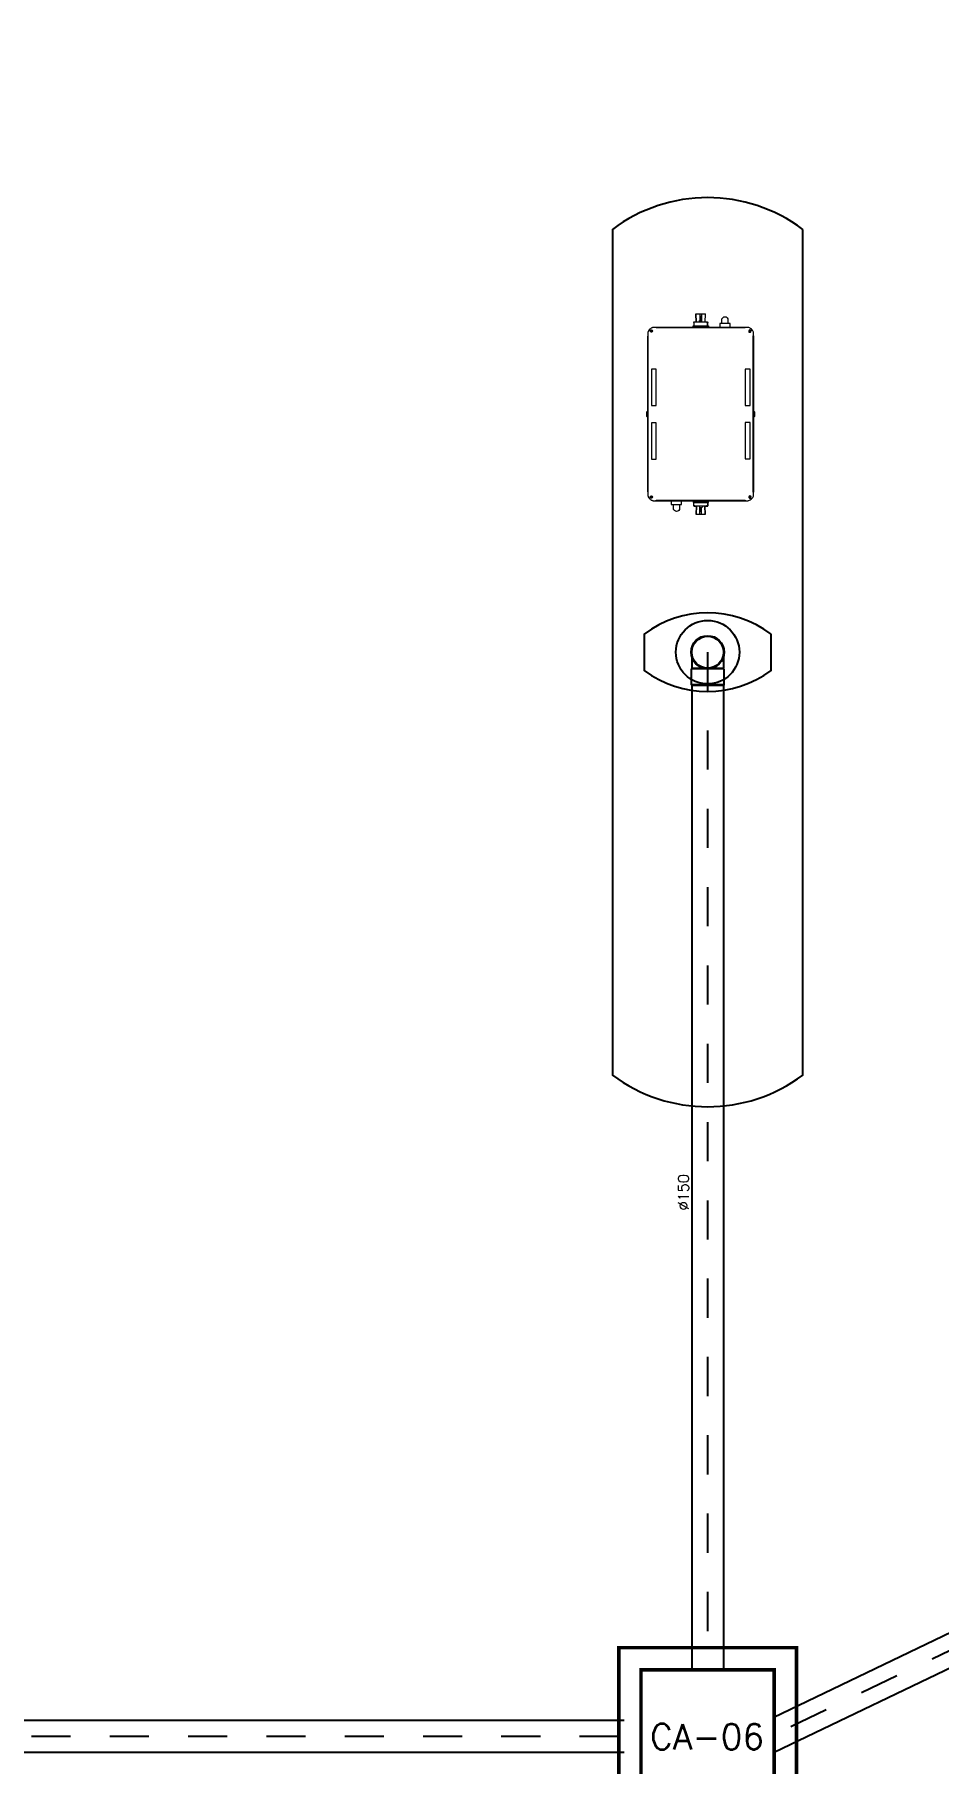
# Model space of a CAD drawing. Header units: millimetres. Extents: x 1111 to 1959, y -391 to -319.
# Drawn here: x 1537.19 to 1542.96, y -365.34 to -354.31 of the extents above; entities that cross this region are included whole.
import ezdxf
from ezdxf.enums import TextEntityAlignment as Align

# ---------------------------------------------------------------- set-up
doc = ezdxf.new("R2010")
doc.units = ezdxf.units.MM
doc.linetypes.add('LS', pattern=[0.5, 0.25, -0.25])
for name, color, linetype in [('08', 8, 'Continuous'), ('ARQ-PENA-FINA-CINZA', 8, 'Continuous'), ('CONEXAO_ESGOTO', 6, 'Continuous'), ('LINHA_SIMETRIA', 8, 'LS'), ('Texto-Tubos', 7, 'Continuous'), ('TigreCad', 2, 'Continuous'), ('Tinterno', 9, 'Continuous')]:
    doc.layers.add(name, color=color, linetype=linetype)
doc.styles.add('ROMANS', font='romans')
doc.styles.add('TCTUBOS-TXT', font='txt.shx')

# ---------------------------------------------------------------- blocks, each defined once
blk = doc.blocks.new('BOMBA SUPERIOR')
at = {"layer": 'ARQ-PENA-FINA-CINZA', "lineweight": 5}
for p, q in [((807.3467580585591, 416.1006308246497), (807.3462227266533, 416.0979541651207)), ((807.3462227266533, 416.0979541651207), (807.3462227266533, 416.0936715098745)), ((807.3462227266533, 416.0936715098745), (807.3462227266533, 415.6536297539859)), ((807.3462227266533, 416.0829648717589), (807.3462227266533, 416.0840355355705)), ((807.3462227266533, 416.0840355355705), (807.3483640542764, 416.0840355355705)), ((807.3467580585591, 416.0829648717589), (807.3462227266533, 416.0829648717589)), ((807.3472933904648, 416.1027721522728), (807.3467580585591, 416.1017014884612)), ((807.3467580585591, 416.1017014884612), (807.3467580585591, 416.1006308246497)), ((807.3483640542764, 416.1054488118017), (807.3472933904648, 416.1027721522728)), ((807.3494347180881, 416.1075901394249), (807.3483640542764, 416.1054488118017)), ((807.3483640542764, 416.0840355355705), (807.3483640542764, 415.663799989532)), ((807.3499700499938, 416.1086608032364), (807.3494347180881, 416.1075901394249)), ((807.3505053818996, 416.1097314670481), (807.3499700499938, 416.1086608032364)), ((807.3526467095227, 416.1118727946711), (807.3505053818996, 416.1097314670481)), ((807.3542527052399, 416.1140141222943), (807.3526467095227, 416.1118727946711)), ((807.3547880371457, 416.1150847861058), (807.3542527052399, 416.1140141222943)), ((807.3558587009575, 416.1161554499174), (807.3547880371457, 416.1150847861058)), ((807.3580000285806, 416.1177614456347), (807.3558587009575, 416.1161554499174)), ((807.3601413562037, 416.1193674413522), (807.3580000285806, 416.1177614456347)), ((807.3606766881093, 416.1091961351422), (807.3596060242978, 416.1065194756132)), ((807.3596060242978, 416.1065194756132), (807.3606766881093, 416.1043781479902)), ((807.3606766881093, 416.1199027732578), (807.3601413562037, 416.1193674413522)), ((807.362282683827, 416.1204381051637), (807.3606766881093, 416.1199027732578)), ((807.3633533476384, 416.1102667989537), (807.3606766881093, 416.1091961351422)), ((807.3606766881093, 416.1043781479902), (807.3633533476384, 416.1033074841786)), ((807.3612120200153, 416.1059841437075), (807.3612120200153, 416.1070548075191)), ((807.3612120200153, 416.1070548075191), (807.3628180157324, 416.1070548075191)), ((807.3612120200153, 416.1059841437075), (807.3612120200153, 416.1070548075191)), ((807.3628180157324, 416.1059841437075), (807.3612120200153, 416.1059841437075)), ((807.3644240114501, 416.1215087689752), (807.362282683827, 416.1204381051637)), ((807.3638886795441, 416.1086608032364), (807.3628180157324, 416.1086608032364)), ((807.3628180157324, 416.1086608032364), (807.3633533476384, 416.1086608032364)), ((807.3628180157324, 416.1070548075191), (807.3628180157324, 416.1086608032364)), ((807.3628180157324, 416.1086608032364), (807.3638886795441, 416.1086608032364)), ((807.3628180157324, 416.1049134798959), (807.3628180157324, 416.1059841437075)), ((807.3633533476384, 416.1049134798959), (807.3628180157324, 416.1049134798959)), ((807.3628180157324, 416.1049134798959), (807.3638886795441, 416.1049134798959)), ((807.3638886795441, 416.1049134798959), (807.3628180157324, 416.1049134798959)), ((807.3654946752615, 416.1091961351422), (807.3633533476384, 416.1102667989537)), ((807.3633533476384, 416.1033074841786), (807.3654946752615, 416.1043781479902)), ((807.3644240114501, 416.1086608032364), (807.3638886795441, 416.1086608032364)), ((807.3638886795441, 416.1086608032364), (807.3638886795441, 416.1070548075191)), ((807.3638886795441, 416.1070548075191), (807.3649593433555, 416.1070548075191)), ((807.3649593433555, 416.1059841437075), (807.3638886795441, 416.1059841437075)), ((807.3638886795441, 416.1059841437075), (807.3638886795441, 416.1049134798959)), ((807.3638886795441, 416.1049134798959), (807.3644240114501, 416.1049134798959)), ((807.3671006709787, 416.1225794327867), (807.3644240114501, 416.1215087689752)), ((807.3649593433555, 416.1070548075191), (807.3649593433555, 416.1059841437075)), ((807.3649593433555, 416.1070548075191), (807.3649593433555, 416.1059841437075)), ((807.3665653390731, 416.1065194756132), (807.3654946752615, 416.1091961351422)), ((807.3654946752615, 416.1043781479902), (807.3665653390731, 416.1065194756132)), ((807.3681713347902, 416.1231147646926), (807.3671006709787, 416.1225794327867)), ((807.371918658131, 416.1231147646926), (807.3681713347902, 416.1231147646926)), ((807.3745953176598, 416.1236500965983), (807.371918658131, 416.1231147646926)), ((807.3762013133771, 416.1236500965983), (807.3745953176598, 416.1236500965983)), ((807.3858372876812, 416.1236500965983), (807.3762013133771, 416.1236500965983)), ((807.3858372876812, 416.1215087689752), (808.125668122799, 416.1215087689752)), ((807.3874432833984, 416.1236500965983), (808.1245974589874, 416.1236500965983)), ((807.7145332191587, 416.1070548075191), (807.5432270093083, 416.1070548075191)), ((807.5432270093083, 416.1070548075191), (807.5432270093083, 416.0840355355705)), ((807.5432270093083, 416.0840355355705), (807.7145332191587, 416.0840355355705)), ((807.7145332191587, 416.0840355355705), (807.7145332191587, 416.1070548075191)), ((807.7418351463534, 416.1247207604098), (807.7450471377882, 416.1279327518445)), ((807.7418351463534, 416.1236500965983), (807.7450471377882, 416.126862088033)), ((807.7429058101651, 416.1247207604098), (807.7418351463534, 416.1247207604098)), ((807.7418351463534, 416.1247207604098), (807.7418351463534, 416.1236500965983)), ((807.7450471377882, 416.1279327518445), (807.7669957459253, 416.1279327518445)), ((807.7450471377882, 416.126862088033), (807.7669957459253, 416.126862088033)), ((807.7669957459253, 416.1279327518445), (807.7702077373599, 416.1247207604098)), ((807.7669957459253, 416.126862088033), (807.7702077373599, 416.1236500965983)), ((807.7702077373599, 416.1247207604098), (807.7691370735484, 416.1247207604098)), ((807.7702077373599, 416.1236500965983), (807.7702077373599, 416.1247207604098)), ((807.9682805424992, 416.1070548075191), (807.7969743326489, 416.1070548075191)), ((807.7969743326489, 416.1070548075191), (807.7969743326489, 416.0840355355705)), ((807.7969743326489, 416.0840355355705), (807.9682805424992, 416.0840355355705)), ((807.9682805424992, 416.0840355355705), (807.9682805424992, 416.1070548075191)), ((808.1358394290088, 416.1236500965983), (808.125668122799, 416.1236500965983)), ((808.1369100928205, 416.1236500965983), (808.1358394290088, 416.1236500965983)), ((808.1395867523493, 416.1231147646926), (808.1369100928205, 416.1236500965983)), ((808.1433340756897, 416.1231147646926), (808.1395867523493, 416.1231147646926)), ((808.1444047395012, 416.1225794327867), (808.1433340756897, 416.1231147646926)), ((808.1470813990303, 416.1215087689752), (808.1444047395012, 416.1225794327867)), ((808.1460107352185, 416.1091961351422), (808.1449400714071, 416.1065194756132)), ((808.1449400714071, 416.1065194756132), (808.1460107352185, 416.1043781479902)), ((808.1486873947476, 416.1102667989537), (808.1460107352185, 416.1091961351422)), ((808.1460107352185, 416.1043781479902), (808.1486873947476, 416.1033074841786)), ((808.1476167309361, 416.1070548075191), (808.1465460671243, 416.1070548075191)), ((808.1465460671243, 416.1070548075191), (808.1465460671243, 416.1059841437075)), ((808.1465460671243, 416.1059841437075), (808.1465460671243, 416.1070548075191)), ((808.1465460671243, 416.1059841437075), (808.1476167309361, 416.1059841437075)), ((808.1497580585593, 416.1204381051637), (808.1470813990303, 416.1215087689752)), ((808.1481520628416, 416.1086608032364), (808.1476167309361, 416.1086608032364)), ((808.1476167309361, 416.1086608032364), (808.1476167309361, 416.1070548075191)), ((808.1476167309361, 416.1086608032364), (808.1492227266533, 416.1086608032364)), ((808.1476167309361, 416.1059841437075), (808.1476167309361, 416.1049134798959)), ((808.1476167309361, 416.1049134798959), (808.1481520628416, 416.1049134798959)), ((808.1492227266533, 416.1049134798959), (808.1476167309361, 416.1049134798959)), ((808.1492227266533, 416.1086608032364), (808.1481520628416, 416.1086608032364)), ((808.1481520628416, 416.1049134798959), (808.1492227266533, 416.1049134798959)), ((808.1508287223708, 416.1091961351422), (808.1486873947476, 416.1102667989537)), ((808.1486873947476, 416.1033074841786), (808.1508287223708, 416.1043781479902)), ((808.1497580585593, 416.1086608032364), (808.1492227266533, 416.1086608032364)), ((808.1492227266533, 416.1086608032364), (808.1492227266533, 416.1070548075191)), ((808.1492227266533, 416.1070548075191), (808.1502933904648, 416.1070548075191)), ((808.1502933904648, 416.1059841437075), (808.1492227266533, 416.1059841437075)), ((808.1492227266533, 416.1059841437075), (808.1492227266533, 416.1049134798959)), ((808.1492227266533, 416.1049134798959), (808.1497580585593, 416.1049134798959)), ((808.1508287223708, 416.1199027732578), (808.1497580585593, 416.1204381051637)), ((808.1502933904648, 416.1059841437075), (808.1502933904648, 416.1070548075191)), ((808.1502933904648, 416.1070548075191), (808.1502933904648, 416.1059841437075)), ((808.1518993861822, 416.1193674413522), (808.1508287223708, 416.1199027732578)), ((808.1518993861822, 416.1065194756132), (808.1508287223708, 416.1091961351422)), ((808.1508287223708, 416.1043781479902), (808.1518993861822, 416.1065194756132)), ((808.1540407138056, 416.1177614456347), (808.1518993861822, 416.1193674413522)), ((808.1561820414287, 416.1161554499174), (808.1540407138056, 416.1177614456347)), ((808.1567173733342, 416.1150847861058), (808.1561820414287, 416.1161554499174)), ((808.1577880371457, 416.1140141222943), (808.1567173733342, 416.1150847861058)), ((808.1593940328634, 416.1118727946711), (808.1577880371457, 416.1140141222943)), ((808.1610000285804, 416.1097314670481), (808.1593940328634, 416.1118727946711)), ((808.1615353604863, 416.1086608032364), (808.1610000285804, 416.1097314670481)), ((808.1620706923921, 416.1075901394249), (808.1615353604863, 416.1086608032364)), ((808.1631413562035, 416.1054488118017), (808.1620706923921, 416.1075901394249)), ((808.1642120200153, 416.1027721522728), (808.1631413562035, 416.1054488118017)), ((808.1636766881095, 415.663799989532), (808.1636766881095, 416.0840355355705)), ((808.1636766881095, 416.0840355355705), (808.1658180157326, 416.0840355355705)), ((808.1647473519209, 416.1017014884612), (808.1642120200153, 416.1027721522728)), ((808.1647473519209, 416.1006308246497), (808.1647473519209, 416.1017014884612)), ((808.1652826838267, 416.0979541651207), (808.1647473519209, 416.1006308246497)), ((808.1652826838267, 416.0952775055918), (808.1652826838267, 416.0979541651207)), ((808.1658180157326, 416.0936715098745), (808.1652826838267, 416.0952775055918)), ((808.1652826838267, 416.0840355355705), (808.1652826838267, 416.0829648717589)), ((808.1652826838267, 416.0829648717589), (808.1658180157326, 416.0829648717589)), ((808.1658180157326, 415.6536297539859), (808.1658180157326, 416.0936715098745)), ((807.2953661956043, 415.9882111244355), (807.2964368594156, 415.9935644434934)), ((807.2964368594156, 415.9823224734719), (807.2953661956043, 415.9882111244355)), ((807.2964368594156, 415.9935644434934), (807.2996488508504, 415.9983824306453)), ((807.2996488508504, 415.97750448632), (807.2964368594156, 415.9823224734719)), ((807.2996488508504, 415.9983824306453), (807.3044668380023, 416.0015944220801)), ((807.3044668380023, 415.9742924948853), (807.2996488508504, 415.97750448632)), ((807.3044668380023, 416.0015944220801), (807.310355488966, 416.0026650858917)), ((807.310355488966, 415.9732218310737), (807.3044668380023, 415.9742924948853)), ((807.310355488966, 416.0026650858917), (807.3274861099509, 416.0026650858917)), ((807.3274861099509, 415.9732218310737), (807.310355488966, 415.9732218310737)), ((807.3274861099509, 416.0133717240074), (807.3274861099509, 415.9641211886754)), ((807.3456873947473, 416.0133717240074), (807.3274861099509, 416.0133717240074)), ((807.3456873947473, 415.9641211886754), (807.3456873947473, 416.0133717240074)), ((807.2825182298654, 415.8966693685469), (807.2819828979594, 415.8961340366412)), ((807.2819828979594, 415.8961340366412), (807.2819828979594, 415.8517014884613)), ((807.2825182298654, 415.8950633728295), (807.2819828979594, 415.8955987047353)), ((807.2830535617711, 415.8972047004527), (807.2825182298654, 415.8966693685469)), ((807.2830535617711, 415.8945280409238), (807.2825182298654, 415.8950633728295)), ((807.31999146327, 415.8950633728295), (807.2830535617711, 415.8972047004527)), ((807.31999146327, 415.8929220452064), (807.2830535617711, 415.8945280409238)), ((807.3205267951757, 415.9068406747567), (807.31999146327, 415.9063053428511)), ((807.31999146327, 415.9063053428511), (807.3205267951757, 415.9063053428511)), ((807.31999146327, 415.9063053428511), (807.31999146327, 415.8897100537717)), ((807.31999146327, 415.903628683322), (807.31999146327, 415.9030933514163)), ((807.3205267951757, 415.9030933514163), (807.31999146327, 415.9030933514163)), ((807.31999146327, 415.9030933514163), (807.3205267951757, 415.9030933514163)), ((807.3205267951757, 415.8950633728295), (807.31999146327, 415.8950633728295)), ((807.31999146327, 415.8950633728295), (807.3205267951757, 415.8950633728295)), ((807.31999146327, 415.8897100537717), (807.3205267951757, 415.8897100537717)), ((807.3210621270814, 415.9068406747567), (807.3205267951757, 415.9068406747567)), ((807.3205267951757, 415.9030933514163), (807.3210621270814, 415.9030933514163)), ((807.3205267951757, 415.8966693685469), (807.3210621270814, 415.8993460280758)), ((807.3205267951757, 415.8918513813948), (807.3205267951757, 415.8966693685469)), ((807.3205267951757, 415.8955987047353), (807.3205267951757, 415.8950633728295)), ((807.3205267951757, 415.8559841437075), (807.3205267951757, 415.8918513813948)), ((807.3232034547046, 415.9068406747567), (807.3210621270814, 415.9068406747567)), ((807.3210621270814, 415.8993460280758), (807.3215974589873, 415.9014873556989)), ((807.3215974589873, 415.9068406747567), (807.3419400714072, 415.9068406747567)), ((807.3215974589873, 415.9014873556989), (807.3221327908933, 415.9030933514163)), ((807.3221327908933, 415.9030933514163), (807.322668122799, 415.9046993471337)), ((807.322668122799, 415.9046993471337), (807.3232034547046, 415.9052346790394)), ((807.3232034547046, 415.9052346790394), (807.3237387866104, 415.9057700109451)), ((807.3237387866104, 415.9057700109451), (807.3419400714072, 415.9063053428511)), ((807.3274861099509, 415.9641211886754), (807.3456873947473, 415.9641211886754)), ((807.3456873947473, 415.9100526661914), (807.3381927480666, 415.9100526661914)), ((807.3381927480666, 415.9100526661914), (807.3381927480666, 415.8372475270052)), ((807.3419400714072, 415.9068406747567), (807.3419400714072, 415.9073760066625)), ((807.3419400714072, 415.9073760066625), (807.3424754033127, 415.9073760066625)), ((807.3419400714072, 415.9063053428511), (807.3424754033127, 415.9063053428511)), ((807.3430107352185, 415.9089820023798), (807.3424754033127, 415.9084466704741)), ((807.3424754033127, 415.9084466704741), (807.3424754033127, 415.8393888546283)), ((807.3424754033127, 415.9063053428511), (807.3424754033127, 415.9068406747567)), ((807.3440813990303, 415.9089820023798), (807.3430107352185, 415.9089820023798)), ((807.3440813990303, 415.8388535227224), (807.3440813990303, 415.9089820023798)), ((807.3440813990303, 415.9089820023798), (807.3456873947473, 415.9089820023798)), ((807.3456873947473, 415.8222582336434), (807.3456873947473, 415.9250419595533)), ((807.3456873947473, 415.8372475270052), (807.3456873947473, 415.9100526661914)), ((807.3456873947473, 415.8388535227224), (807.3456873947473, 415.9089820023798)), ((807.3456873947473, 415.9089820023798), (807.3456873947473, 415.8388535227224)), ((808.1658180157326, 415.8222582336434), (808.1658180157326, 415.9250419595533)), ((808.1658180157326, 415.8372475270052), (808.1658180157326, 415.9100526661914)), ((808.1658180157326, 415.9100526661914), (808.1733126624135, 415.9100526661914)), ((808.1658180157326, 415.8388535227224), (808.1658180157326, 415.9089820023798)), ((808.1658180157326, 415.9089820023798), (808.1658180157326, 415.8388535227224)), ((808.1674240114501, 415.9089820023798), (808.1658180157326, 415.9089820023798)), ((808.1674240114501, 415.9089820023798), (808.1684946752615, 415.9089820023798)), ((808.1674240114501, 415.8388535227224), (808.1674240114501, 415.9089820023798)), ((808.1684946752615, 415.9089820023798), (808.1690300071672, 415.9084466704741)), ((808.1690300071672, 415.9084466704741), (808.1690300071672, 415.8393888546283)), ((808.1695653390732, 415.9073760066625), (808.1690300071672, 415.9073760066625)), ((808.1690300071672, 415.9063053428511), (808.1690300071672, 415.9068406747567)), ((808.1695653390732, 415.9063053428511), (808.1690300071672, 415.9063053428511)), ((808.1695653390732, 415.9068406747567), (808.1695653390732, 415.9073760066625)), ((808.1899079514927, 415.9068406747567), (808.1695653390732, 415.9068406747567)), ((808.1877666238696, 415.9057700109451), (808.1695653390732, 415.9063053428511)), ((808.1733126624135, 415.9100526661914), (808.1733126624135, 415.8372475270052)), ((808.1883019557753, 415.9052346790394), (808.1877666238696, 415.9057700109451)), ((808.1883019557753, 415.9068406747567), (808.1904432833984, 415.9068406747567)), ((808.1888372876813, 415.9046993471337), (808.1883019557753, 415.9052346790394)), ((808.1899079514927, 415.9030933514163), (808.1888372876813, 415.9046993471337)), ((808.1899079514927, 415.9014873556989), (808.1899079514927, 415.9030933514163)), ((808.1904432833984, 415.8993460280758), (808.1899079514927, 415.9014873556989)), ((808.1904432833984, 415.9068406747567), (808.1909786153044, 415.9068406747567)), ((808.1909786153044, 415.8966693685469), (808.1904432833984, 415.8993460280758)), ((808.1909786153044, 415.9068406747567), (808.19151394721, 415.9063053428511)), ((808.1909786153044, 415.9030933514163), (808.19151394721, 415.9030933514163)), ((808.19151394721, 415.9030933514163), (808.1909786153044, 415.9030933514163)), ((808.1909786153044, 415.8918513813948), (808.1909786153044, 415.8966693685469)), ((808.1909786153044, 415.8955987047353), (808.1909786153044, 415.8950633728295)), ((808.1909786153044, 415.8950633728295), (808.19151394721, 415.8950633728295)), ((808.1909786153044, 415.8559841437075), (808.1909786153044, 415.8918513813948)), ((808.19151394721, 415.8897100537717), (808.1909786153044, 415.8897100537717)), ((808.19151394721, 415.9063053428511), (808.1920492791158, 415.9063053428511)), ((808.19151394721, 415.9063053428511), (808.19151394721, 415.8897100537717)), ((808.19151394721, 415.903628683322), (808.19151394721, 415.9030933514163)), ((808.19151394721, 415.9030933514163), (808.1920492791158, 415.9030933514163)), ((808.19151394721, 415.8950633728295), (808.2284518487091, 415.8972047004527)), ((808.19151394721, 415.8950633728295), (808.1920492791158, 415.8950633728295)), ((808.19151394721, 415.8929220452064), (808.2284518487091, 415.8945280409238)), ((808.2284518487091, 415.8972047004527), (808.2289871806148, 415.8966693685469)), ((808.2284518487091, 415.8945280409238), (808.2289871806148, 415.8950633728295)), ((808.2289871806148, 415.8966693685469), (808.2295225125205, 415.8961340366412)), ((808.2289871806148, 415.8950633728295), (808.2295225125205, 415.8955987047353)), ((808.2295225125205, 415.8961340366412), (808.2295225125205, 415.8517014884613)), ((807.2819828979594, 415.8763267561272), (807.2825182298654, 415.876862088033)), ((807.2819828979594, 415.8715087689752), (807.2825182298654, 415.8704381051637)), ((807.2819828979594, 415.8517014884613), (807.2825182298654, 415.8527721522728)), ((807.2819828979594, 415.8517014884613), (807.2825182298654, 415.8506308246497)), ((807.2825182298654, 415.876862088033), (807.2830535617711, 415.8773974199386)), ((807.2825182298654, 415.8704381051637), (807.2830535617711, 415.8704381051637)), ((807.2825182298654, 415.8527721522728), (807.2830535617711, 415.8527721522728)), ((807.2825182298654, 415.8506308246497), (807.2830535617711, 415.8506308246497)), ((807.2830535617711, 415.8773974199386), (807.310355488966, 415.8773974199386)), ((807.2830535617711, 415.8704381051637), (807.310355488966, 415.8704381051637)), ((807.2830535617711, 415.8527721522728), (807.31999146327, 415.8549134798959)), ((807.2830535617711, 415.8506308246497), (807.31999146327, 415.852236820367)), ((807.2948308636983, 415.874185428504), (807.2953661956043, 415.8747207604098)), ((807.2948308636983, 415.8731147646926), (807.2948308636983, 415.874185428504)), ((807.2953661956043, 415.8731147646926), (807.2948308636983, 415.8731147646926)), ((807.2953661956043, 415.8747207604098), (807.3114261527776, 415.8747207604098)), ((807.2953661956043, 415.8725794327867), (807.2953661956043, 415.8731147646926)), ((807.3114261527776, 415.8725794327867), (807.2953661956043, 415.8725794327867)), ((807.3119614846833, 415.8784680837503), (807.3124968165893, 415.8779327518446)), ((807.3124968165893, 415.8699027732579), (807.3119614846833, 415.8693674413522)), ((807.3205267951757, 415.8800740794677), (807.3124968165893, 415.8790034156561)), ((807.3124968165893, 415.8790034156561), (807.3124968165893, 415.8688321094463)), ((807.3124968165893, 415.8688321094463), (807.3124968165893, 415.8790034156561)), ((807.3124968165893, 415.8779327518446), (807.3124968165893, 415.876862088033)), ((807.3124968165893, 415.8747207604098), (807.3124968165893, 415.874185428504)), ((807.3124968165893, 415.8731147646926), (807.3124968165893, 415.8725794327867)), ((807.3124968165893, 415.8704381051637), (807.3124968165893, 415.8699027732579)), ((807.3124968165893, 415.8688321094463), (807.3130321484947, 415.8688321094463)), ((807.3205267951757, 415.8672261137289), (807.3124968165893, 415.8688321094463)), ((807.3205267951757, 415.8586608032364), (807.31999146327, 415.8586608032364)), ((807.31999146327, 415.8586608032364), (807.31999146327, 415.8415301822513)), ((807.31999146327, 415.852236820367), (807.31999146327, 415.8527721522728)), ((807.31999146327, 415.8527721522728), (807.3205267951757, 415.8527721522728)), ((807.3205267951757, 415.852236820367), (807.31999146327, 415.852236820367)), ((807.3205267951757, 415.8447421736861), (807.31999146327, 415.8442068417802)), ((807.31999146327, 415.8442068417802), (807.3205267951757, 415.8442068417802)), ((807.31999146327, 415.8415301822513), (807.31999146327, 415.8409948503456)), ((807.31999146327, 415.8409948503456), (807.3205267951757, 415.8409948503456)), ((807.3205267951757, 415.8511661565555), (807.3205267951757, 415.8559841437075)), ((807.3210621270814, 415.8484894970265), (807.3205267951757, 415.8511661565555)), ((807.3205267951757, 415.8409948503456), (807.3210621270814, 415.8404595184398)), ((807.3215974589873, 415.8463481694034), (807.3210621270814, 415.8484894970265)), ((807.3210621270814, 415.8404595184398), (807.3215974589873, 415.8404595184398)), ((807.3221327908933, 415.8442068417802), (807.3215974589873, 415.8463481694034)), ((807.3419400714072, 415.8404595184398), (807.3215974589873, 415.8404595184398)), ((807.3215974589873, 415.8404595184398), (807.3232034547046, 415.8404595184398)), ((807.322668122799, 415.8431361779687), (807.3221327908933, 415.8442068417802)), ((807.3232034547046, 415.8420655141571), (807.322668122799, 415.8431361779687)), ((807.3237387866104, 415.8420655141571), (807.3232034547046, 415.8420655141571)), ((807.3419400714072, 415.8409948503456), (807.3237387866104, 415.8420655141571)), ((807.3381927480666, 415.8372475270052), (807.3456873947473, 415.8372475270052)), ((807.3424754033127, 415.8409948503456), (807.3419400714072, 415.8409948503456)), ((807.3424754033127, 415.8404595184398), (807.3419400714072, 415.8404595184398)), ((807.3424754033127, 415.8393888546283), (807.3424754033127, 415.8388535227224)), ((807.3424754033127, 415.8388535227224), (807.3430107352185, 415.8388535227224)), ((807.3430107352185, 415.8388535227224), (807.3440813990303, 415.8388535227224)), ((807.3440813990303, 415.8388535227224), (807.3456873947473, 415.8388535227224)), ((807.3456873947473, 415.8388535227224), (807.3462227266533, 415.8388535227224)), ((808.1674240114501, 415.8388535227224), (808.1658180157326, 415.8388535227224)), ((808.1658180157326, 415.8388535227224), (808.1663533476383, 415.8388535227224)), ((808.1733126624135, 415.8372475270052), (808.1658180157326, 415.8372475270052)), ((808.1684946752615, 415.8388535227224), (808.1674240114501, 415.8388535227224)), ((808.1690300071672, 415.8388535227224), (808.1684946752615, 415.8388535227224)), ((808.1690300071672, 415.8409948503456), (808.1695653390732, 415.8409948503456)), ((808.1690300071672, 415.8404595184398), (808.1695653390732, 415.8404595184398)), ((808.1690300071672, 415.8393888546283), (808.1690300071672, 415.8388535227224)), ((808.1695653390732, 415.8409948503456), (808.1877666238696, 415.8420655141571)), ((808.1695653390732, 415.8404595184398), (808.1899079514927, 415.8404595184398)), ((808.1877666238696, 415.8420655141571), (808.1883019557753, 415.8420655141571)), ((808.1883019557753, 415.8420655141571), (808.1888372876813, 415.8431361779687)), ((808.1899079514927, 415.8404595184398), (808.1883019557753, 415.8404595184398)), ((808.1888372876813, 415.8431361779687), (808.1893726195868, 415.8442068417802)), ((808.1893726195868, 415.8442068417802), (808.1899079514927, 415.8463481694034)), ((808.1899079514927, 415.8463481694034), (808.1904432833984, 415.8484894970265)), ((808.1904432833984, 415.8404595184398), (808.1899079514927, 415.8404595184398)), ((808.1904432833984, 415.8484894970265), (808.1909786153044, 415.8511661565555)), ((808.1909786153044, 415.8409948503456), (808.1904432833984, 415.8404595184398)), ((808.1909786153044, 415.8800740794677), (808.199008593891, 415.8790034156561)), ((808.1909786153044, 415.8672261137289), (808.199008593891, 415.8688321094463)), ((808.1909786153044, 415.8586608032364), (808.19151394721, 415.8586608032364)), ((808.1909786153044, 415.8511661565555), (808.1909786153044, 415.8559841437075)), ((808.1909786153044, 415.852236820367), (808.19151394721, 415.852236820367)), ((808.1909786153044, 415.8447421736861), (808.19151394721, 415.8442068417802)), ((808.19151394721, 415.8409948503456), (808.1909786153044, 415.8409948503456)), ((808.19151394721, 415.8586608032364), (808.19151394721, 415.8415301822513)), ((808.2284518487091, 415.8527721522728), (808.19151394721, 415.8549134798959)), ((808.19151394721, 415.852236820367), (808.19151394721, 415.8527721522728)), ((808.19151394721, 415.8527721522728), (808.1920492791158, 415.8527721522728)), ((808.19151394721, 415.852236820367), (808.2284518487091, 415.8506308246497)), ((808.19151394721, 415.8442068417802), (808.1920492791158, 415.8442068417802)), ((808.19151394721, 415.8415301822513), (808.19151394721, 415.8409948503456)), ((808.199008593891, 415.8790034156561), (808.199008593891, 415.8688321094463)), ((808.199008593891, 415.8688321094463), (808.199008593891, 415.8790034156561)), ((808.1995439257968, 415.8779327518446), (808.199008593891, 415.8773974199386)), ((808.199008593891, 415.8773974199386), (808.199008593891, 415.876862088033)), ((808.199008593891, 415.8747207604098), (808.1995439257968, 415.874185428504)), ((808.1995439257968, 415.8731147646926), (808.199008593891, 415.8731147646926)), ((808.199008593891, 415.8731147646926), (808.199008593891, 415.8725794327867)), ((808.199008593891, 415.8704381051637), (808.199008593891, 415.8699027732579)), ((808.199008593891, 415.8699027732579), (808.1995439257968, 415.8699027732579)), ((808.199008593891, 415.8688321094463), (808.1995439257968, 415.8688321094463)), ((808.1995439257968, 415.8784680837503), (808.1995439257968, 415.8779327518446)), ((808.1995439257968, 415.8699027732579), (808.1995439257968, 415.8693674413522)), ((808.216139214876, 415.8747207604098), (808.2000792577024, 415.8747207604098)), ((808.2000792577024, 415.8725794327867), (808.216139214876, 415.8725794327867)), ((808.2284518487091, 415.8773974199386), (808.2011499215141, 415.8773974199386)), ((808.2284518487091, 415.8704381051637), (808.2011499215141, 415.8704381051637)), ((808.2166745467817, 415.874185428504), (808.216139214876, 415.8747207604098)), ((808.216139214876, 415.8725794327867), (808.216139214876, 415.8731147646926)), ((808.216139214876, 415.8731147646926), (808.2166745467817, 415.8731147646926)), ((808.2166745467817, 415.8731147646926), (808.2166745467817, 415.874185428504)), ((808.2289871806148, 415.876862088033), (808.2284518487091, 415.8773974199386)), ((808.2289871806148, 415.8704381051637), (808.2284518487091, 415.8704381051637)), ((808.2289871806148, 415.8527721522728), (808.2284518487091, 415.8527721522728)), ((808.2284518487091, 415.8506308246497), (808.2289871806148, 415.8506308246497)), ((808.2295225125205, 415.8763267561272), (808.2289871806148, 415.876862088033)), ((808.2295225125205, 415.8715087689752), (808.2289871806148, 415.8704381051637)), ((808.2295225125205, 415.8517014884613), (808.2289871806148, 415.8527721522728)), ((808.2289871806148, 415.8506308246497), (808.2295225125205, 415.8517014884613)), ((808.1840193005291, 415.783714336427), (808.1658180157326, 415.783714336427)), ((808.1658180157326, 415.783714336427), (808.1658180157326, 415.734463801095)), ((808.1658180157326, 415.734463801095), (808.1840193005291, 415.734463801095)), ((808.1840193005291, 415.734463801095), (808.1840193005291, 415.783714336427)), ((808.1840193005291, 415.7740783621229), (808.2011499215141, 415.7740783621229)), ((808.2011499215141, 415.7446351073048), (808.1840193005291, 415.7446351073048)), ((808.2011499215141, 415.7740783621229), (808.2070385724777, 415.7730076983114)), ((808.2070385724777, 415.7457057711164), (808.2011499215141, 415.7446351073048)), ((808.2070385724777, 415.7730076983114), (808.2118565596298, 415.7697957068767)), ((808.2118565596298, 415.7489177625511), (808.2070385724777, 415.7457057711164)), ((808.2118565596298, 415.7697957068767), (808.2150685510644, 415.7649777197246)), ((808.2150685510644, 415.7537357497032), (808.2118565596298, 415.7489177625511)), ((808.2150685510644, 415.7649777197246), (808.216139214876, 415.7596244006668)), ((808.216139214876, 415.7596244006668), (808.2150685510644, 415.7537357497032)), ((807.3462227266533, 415.663799989532), (807.3462227266533, 415.6648706533435)), ((807.3462227266533, 415.6648706533435), (807.3467580585591, 415.6648706533435)), ((807.3483640542764, 415.663799989532), (807.3462227266533, 415.663799989532)), ((807.3462227266533, 415.6536297539859), (807.3462227266533, 415.6509530944568)), ((807.3462227266533, 415.6509530944568), (807.3467580585591, 415.6472057711165)), ((807.3467580585591, 415.6472057711165), (807.3472933904648, 415.6455997753991)), ((807.3472933904648, 415.6455997753991), (807.3483640542764, 415.6423877839645)), ((807.3580000285806, 415.6429231158702), (807.3574646966748, 415.6407817882471)), ((807.3596060242978, 415.6445291115876), (807.3580000285806, 415.6407817882471)), ((807.3596060242978, 415.6445291115876), (807.3580000285806, 415.6429231158702)), ((807.3633533476384, 415.6461351073048), (807.3596060242978, 415.6445291115876)), ((807.3606766881093, 415.6455997753991), (807.3596060242978, 415.6445291115876)), ((807.3606766881093, 415.6434584477761), (807.3596060242978, 415.6407817882471)), ((807.3633533476384, 415.6461351073048), (807.3606766881093, 415.6455997753991)), ((807.3633533476384, 415.6445291115876), (807.3606766881093, 415.6434584477761)), ((807.3628180157324, 415.6413171201529), (807.3628180157324, 415.6429231158702)), ((807.3628180157324, 415.6429231158702), (807.3638886795441, 415.6429231158702)), ((807.3665653390731, 415.6445291115876), (807.3633533476384, 415.6461351073048)), ((807.3671006709787, 415.6445291115876), (807.3633533476384, 415.6461351073048)), ((807.3654946752615, 415.6434584477761), (807.3633533476384, 415.6445291115876)), ((807.3638886795441, 415.6429231158702), (807.3638886795441, 415.6413171201529)), ((807.3665653390731, 415.6407817882471), (807.3654946752615, 415.6434584477761)), ((807.3681713347902, 415.6407817882471), (807.3665653390731, 415.6445291115876)), ((807.3681713347902, 415.6429231158702), (807.3671006709787, 415.6445291115876)), ((807.3687066666962, 415.6407817882471), (807.3681713347902, 415.6429231158702)), ((807.7156038829703, 415.6632657282898), (807.5437623412145, 415.6632657282898)), ((807.5437623412145, 415.6632657282898), (807.5437623412145, 415.6397111244357)), ((807.7156038829703, 415.6397111244357), (807.7156038829703, 415.6632657282898)), ((807.9677452105935, 415.6632657282898), (807.7959036688375, 415.6632657282898)), ((807.7959036688375, 415.6632657282898), (807.7959036688375, 415.6397111244357)), ((807.9677452105935, 415.6397111244357), (807.9677452105935, 415.6632657282898)), ((808.1433340756897, 415.6429231158702), (808.1427987437838, 415.6407817882471)), ((808.1449400714071, 415.6445291115876), (808.1433340756897, 415.6407817882471)), ((808.1449400714071, 415.6445291115876), (808.1433340756897, 415.6429231158702)), ((808.1470813990303, 415.6455997753991), (808.1438694075954, 415.6455997753991)), ((808.1438694075954, 415.6455997753991), (808.1438694075954, 415.6413171201529)), ((808.1486873947476, 415.6461351073048), (808.1449400714071, 415.6445291115876)), ((808.1460107352185, 415.6455997753991), (808.1449400714071, 415.6445291115876)), ((808.1460107352185, 415.6434584477761), (808.1449400714071, 415.6407817882471)), ((808.1486873947476, 415.6461351073048), (808.1460107352185, 415.6455997753991)), ((808.1486873947476, 415.6445291115876), (808.1460107352185, 415.6434584477761)), ((808.1470813990303, 415.6413171201529), (808.1470813990303, 415.6455997753991)), ((808.1476167309361, 415.6413171201529), (808.1476167309361, 415.6429231158702)), ((808.1476167309361, 415.6429231158702), (808.1492227266533, 415.6429231158702)), ((808.1518993861822, 415.6445291115876), (808.1486873947476, 415.6461351073048)), ((808.1524347180879, 415.6445291115876), (808.1486873947476, 415.6461351073048)), ((808.1508287223708, 415.6434584477761), (808.1486873947476, 415.6445291115876)), ((808.1492227266533, 415.6429231158702), (808.1492227266533, 415.6413171201529)), ((808.1518993861822, 415.6407817882471), (808.1508287223708, 415.6434584477761)), ((808.1535053818995, 415.6407817882471), (808.1518993861822, 415.6445291115876)), ((808.1535053818995, 415.6429231158702), (808.1524347180879, 415.6445291115876)), ((808.1540407138056, 415.6407817882471), (808.1535053818995, 415.6429231158702)), ((808.1631413562035, 415.6423877839645), (808.1647473519209, 415.6455997753991)), ((808.1658180157326, 415.663799989532), (808.1636766881095, 415.663799989532)), ((808.1647473519209, 415.6472057711165), (808.1652826838267, 415.6509530944568)), ((808.1647473519209, 415.6455997753991), (808.1647473519209, 415.6472057711165)), ((808.1658180157326, 415.6648706533435), (808.1652826838267, 415.6648706533435)), ((808.1652826838267, 415.6648706533435), (808.1652826838267, 415.663799989532)), ((808.1652826838267, 415.6509530944568), (808.1658180157326, 415.6536297539859)), ((807.3483640542764, 415.6423877839645), (807.3499700499938, 415.6391757925298)), ((807.3499700499938, 415.6391757925298), (807.3505053818996, 415.6375697968124)), ((807.3505053818996, 415.6375697968124), (807.3531820414283, 415.6343578053776)), ((807.3531820414283, 415.6343578053776), (807.3547880371457, 415.6322164777546)), ((807.3547880371457, 415.6322164777546), (807.356929364769, 415.631145813943)), ((807.356929364769, 415.631145813943), (807.3601413562037, 415.6284691544141)), ((807.3574646966748, 415.6407817882471), (807.3580000285806, 415.638640460624)), ((807.3580000285806, 415.6407817882471), (807.3596060242978, 415.6370344649066)), ((807.3580000285806, 415.638640460624), (807.3596060242978, 415.6370344649066)), ((807.3596060242978, 415.6407817882471), (807.3606766881093, 415.6381051287182)), ((807.3596060242978, 415.6370344649066), (807.3606766881093, 415.635963801095)), ((807.3596060242978, 415.6370344649066), (807.3633533476384, 415.6354284691893)), ((807.3601413562037, 415.6284691544141), (807.3612120200153, 415.6273984906025)), ((807.3606766881093, 415.6381051287182), (807.3633533476384, 415.6370344649066)), ((807.3606766881093, 415.635963801095), (807.3633533476384, 415.6354284691893)), ((807.3612120200153, 415.6402464563414), (807.3612120200153, 415.6413171201529)), ((807.3612120200153, 415.6413171201529), (807.3628180157324, 415.6413171201529)), ((807.3612120200153, 415.6402464563414), (807.3612120200153, 415.6413171201529)), ((807.3628180157324, 415.6402464563414), (807.3612120200153, 415.6402464563414)), ((807.3612120200153, 415.6273984906025), (807.3644240114501, 415.626327826791)), ((807.3638886795441, 415.6423877839645), (807.3628180157324, 415.6423877839645)), ((807.3628180157324, 415.6423877839645), (807.3633533476384, 415.6423877839645)), ((807.3628180157324, 415.638640460624), (807.3628180157324, 415.6402464563414)), ((807.3633533476384, 415.638640460624), (807.3628180157324, 415.638640460624)), ((807.3628180157324, 415.638640460624), (807.3638886795441, 415.638640460624)), ((807.3638886795441, 415.638640460624), (807.3628180157324, 415.638640460624)), ((807.3633533476384, 415.6370344649066), (807.3654946752615, 415.6381051287182)), ((807.3633533476384, 415.6354284691893), (807.3665653390731, 415.6370344649066)), ((807.3633533476384, 415.6354284691893), (807.3671006709787, 415.6370344649066)), ((807.3644240114501, 415.6423877839645), (807.3638886795441, 415.6423877839645)), ((807.3638886795441, 415.6413171201529), (807.3649593433555, 415.6413171201529)), ((807.3649593433555, 415.6402464563414), (807.3638886795441, 415.6402464563414)), ((807.3638886795441, 415.6402464563414), (807.3638886795441, 415.638640460624)), ((807.3638886795441, 415.638640460624), (807.3644240114501, 415.638640460624)), ((807.3644240114501, 415.626327826791), (807.3676360028846, 415.6247218310737)), ((807.3649593433555, 415.6413171201529), (807.3649593433555, 415.6402464563414)), ((807.3649593433555, 415.6413171201529), (807.3649593433555, 415.6402464563414)), ((807.3654946752615, 415.6381051287182), (807.3665653390731, 415.6407817882471)), ((807.3665653390731, 415.6370344649066), (807.3681713347902, 415.6407817882471)), ((807.3671006709787, 415.6370344649066), (807.3681713347902, 415.638640460624)), ((807.3676360028846, 415.6247218310737), (807.369241998602, 415.6247218310737)), ((807.3681713347902, 415.638640460624), (807.3687066666962, 415.6407817882471)), ((807.369241998602, 415.6247218310737), (807.3735246538482, 415.6236511672621)), ((807.3735246538482, 415.6236511672621), (807.3762013133771, 415.6236511672621)), ((807.3762013133771, 415.6236511672621), (807.3858372876812, 415.6236511672621)), ((807.3858372876812, 415.6236511672621), (807.3858372876812, 415.6257924948851)), ((807.3858372876812, 415.6257924948851), (808.125668122799, 415.6257924948851)), ((807.3858372876812, 415.6236511672621), (807.3874432833984, 415.6236511672621)), ((807.3874432833984, 415.6236511672621), (807.3858372876812, 415.6236511672621)), ((808.1245974589874, 415.6236511672621), (807.3874432833984, 415.6236511672621)), ((807.3874432833984, 415.6236511672621), (807.3879786153043, 415.6236511672621)), ((807.5437623412145, 415.6397111244357), (807.7156038829703, 415.6397111244357)), ((807.7418351463534, 415.6225805034505), (807.7418351463534, 415.6236511672621)), ((807.7418351463534, 415.6236511672621), (807.7450471377882, 415.6204391758274)), ((807.7450471377882, 415.6193685120159), (807.7418351463534, 415.6225805034505)), ((807.7418351463534, 415.6225805034505), (807.7429058101651, 415.6225805034505)), ((807.7450471377882, 415.6204391758274), (807.7669957459253, 415.6204391758274)), ((807.7669957459253, 415.6193685120159), (807.7450471377882, 415.6193685120159)), ((807.7669957459253, 415.6204391758274), (807.7696724054542, 415.6236511672621)), ((807.7696724054542, 415.6225805034505), (807.7669957459253, 415.6193685120159)), ((807.7696724054542, 415.6225805034505), (807.7686017416428, 415.6225805034505)), ((807.7696724054542, 415.6236511672621), (807.7696724054542, 415.6225805034505)), ((807.7959036688375, 415.6397111244357), (807.9677452105935, 415.6397111244357)), ((808.1251327908931, 415.6236511672621), (808.1245974589874, 415.6236511672621)), ((808.1245974589874, 415.6236511672621), (808.1358394290088, 415.6236511672621)), ((808.125668122799, 415.6236511672621), (808.1245974589874, 415.6236511672621)), ((808.125668122799, 415.6257924948851), (808.125668122799, 415.6236511672621)), ((808.1358394290088, 415.6236511672621), (808.1379807566319, 415.6236511672621)), ((808.1379807566319, 415.6236511672621), (808.1422634118782, 415.6247218310737)), ((808.1422634118782, 415.6247218310737), (808.1438694075954, 415.6247218310737)), ((808.1427987437838, 415.6407817882471), (808.1433340756897, 415.638640460624)), ((808.1433340756897, 415.6407817882471), (808.1449400714071, 415.6370344649066)), ((808.1433340756897, 415.638640460624), (808.1449400714071, 415.6370344649066)), ((808.1438694075954, 415.6413171201529), (808.1470813990303, 415.6413171201529)), ((808.1438694075954, 415.6247218310737), (808.1470813990303, 415.626327826791)), ((808.1449400714071, 415.6407817882471), (808.1460107352185, 415.6381051287182)), ((808.1449400714071, 415.6370344649066), (808.1460107352185, 415.635963801095)), ((808.1449400714071, 415.6370344649066), (808.1486873947476, 415.6354284691893)), ((808.1460107352185, 415.6381051287182), (808.1486873947476, 415.6370344649066)), ((808.1460107352185, 415.635963801095), (808.1486873947476, 415.6354284691893)), ((808.1465460671243, 415.6413171201529), (808.1465460671243, 415.6402464563414)), ((808.1465460671243, 415.6402464563414), (808.1465460671243, 415.6413171201529)), ((808.1465460671243, 415.6413171201529), (808.1476167309361, 415.6413171201529)), ((808.1465460671243, 415.6402464563414), (808.1476167309361, 415.6402464563414)), ((808.1470813990303, 415.626327826791), (808.1502933904648, 415.6273984906025)), ((808.1481520628416, 415.6423877839645), (808.1476167309361, 415.6423877839645)), ((808.1476167309361, 415.6402464563414), (808.1476167309361, 415.638640460624)), ((808.1476167309361, 415.638640460624), (808.1481520628416, 415.638640460624)), ((808.1492227266533, 415.638640460624), (808.1476167309361, 415.638640460624)), ((808.1492227266533, 415.6423877839645), (808.1481520628416, 415.6423877839645)), ((808.1481520628416, 415.638640460624), (808.1492227266533, 415.638640460624)), ((808.1486873947476, 415.6370344649066), (808.1508287223708, 415.6381051287182)), ((808.1486873947476, 415.6354284691893), (808.1518993861822, 415.6370344649066)), ((808.1486873947476, 415.6354284691893), (808.1524347180879, 415.6370344649066)), ((808.1497580585593, 415.6423877839645), (808.1492227266533, 415.6423877839645)), ((808.1492227266533, 415.6413171201529), (808.1502933904648, 415.6413171201529)), ((808.1502933904648, 415.6402464563414), (808.1492227266533, 415.6402464563414)), ((808.1492227266533, 415.6402464563414), (808.1492227266533, 415.638640460624)), ((808.1492227266533, 415.638640460624), (808.1497580585593, 415.638640460624)), ((808.1502933904648, 415.6402464563414), (808.1502933904648, 415.6413171201529)), ((808.1502933904648, 415.6413171201529), (808.1502933904648, 415.6402464563414)), ((808.1502933904648, 415.6273984906025), (808.1518993861822, 415.6284691544141)), ((808.1508287223708, 415.6381051287182), (808.1518993861822, 415.6407817882471)), ((808.1518993861822, 415.6370344649066), (808.1535053818995, 415.6407817882471)), ((808.1518993861822, 415.6284691544141), (808.1551113776169, 415.631145813943)), ((808.1524347180879, 415.6370344649066), (808.1535053818995, 415.638640460624)), ((808.1535053818995, 415.638640460624), (808.1540407138056, 415.6407817882471)), ((808.1551113776169, 415.631145813943), (808.1567173733342, 415.6322164777546)), ((808.1567173733342, 415.6322164777546), (808.1583233690518, 415.6343578053776)), ((808.1583233690518, 415.6343578053776), (808.1610000285804, 415.6375697968124)), ((808.1610000285804, 415.6375697968124), (808.1615353604863, 415.6391757925298)), ((808.1615353604863, 415.6391757925298), (808.1631413562035, 415.6423877839645))]:
    blk.add_line(p, q, dxfattribs=at)
for centre, radius in [((807.3632462812574, 416.1065194756132), 0.0054603854389743), ((807.3630474436923, 416.1067871415661), 0.0051308776099734), ((808.1485803283667, 416.1065194756132), 0.00546038543897), ((808.1483814908013, 416.1067871415661), 0.0051308776099852)]:
    blk.add_circle(centre, radius, dxfattribs=at)
blk = doc.blocks.new('j9n150s')
at = {"layer": 'TigreCad'}
for p, q in [((21.96411846626256, 74.99999999999997), (75, 74.99999999999997)), ((21.96411846626245, -75.00000000000003), (75, -75.00000000000003))]:
    blk.add_line(p, q, dxfattribs=at)
blk.add_circle((0, -2.84e-14), 78.15000000000009, dxfattribs=at)
at = {"layer": 'Tinterno'}
for p, q in [((75, 21.96411846626251), (75, 74.99999999999997)), ((75, -75.00000000000003), (75, -21.96411846626228))]:
    blk.add_line(p, q, dxfattribs=at)
blk.add_circle((0, -2.84e-14), 75.15, dxfattribs=at)
blk = doc.blocks.new('11031501p')
at = {"layer": 'TigreCad'}
for p, q in [((0, 77.29999999999998), (75.51628314259159, 77.29999999999998)), ((0, 77.29999999999998), (0, -77.29999999999998)), ((75.51628314259159, 77.29999999999998), (79.5, 75)), ((79.5, 75), (79.5, -75.00000000000001)), ((0, -77.29999999999998), (75.51628314259159, -77.29999999999998)), ((75.51628314259159, -77.29999999999998), (79.5, -75.00000000000001))]:
    blk.add_line(p, q, dxfattribs=at)
at = {"layer": 'Tinterno'}
blk.add_line((75.51628314259159, 77.29999999999998), (75.51628314259159, -77.29999999999998), dxfattribs=at)

msp = doc.modelspace()

# ---------------------------------------------------------------- linework, layer by layer
at = {"layer": '08'}
for points in [[(1542.093119405601, -355.5492715965074, 0.3333333294355927), (1540.878119397345, -355.5492715984919), (1540.878119406165, -360.9492716051059, 0.3333333225249103), (1542.093119394269, -360.9492716089753)], [(1541.890619404141, -358.1331715971137, 0.3333333333333522), (1541.080619405913, -358.1331715978224), (1541.080619405111, -358.3653715971334, 0.3333333333333521), (1541.890619405467, -358.3653715977755)]]:
    msp.add_lwpolyline(points, format="xyb", close=True, dxfattribs=at)
msp.add_circle((1541.485619406734, -358.2492715984898), 0.2024999999999999, dxfattribs=at)
msp.add_circle((1541.485619406734, -358.2492715984898), 0.2024999999999999, dxfattribs=at)
at = {"layer": 'CONEXAO_ESGOTO'}
for points in [[(1541.763882774628, -362.4340532518902, 0, 0, 0), (1541.763882774628, -362.8390532518892, 0.2187000000000001, 0, 0), (1541.763882774628, -363.3250532518899, 0, 0, 0)], [(1540.558082865098, -364.8846569271202, 0, 0, 0), (1540.153082865099, -364.8846569271202, 0.2187000000000001, 0, 0), (1539.667082865098, -364.8846569271202, 0, 0, 0)]]:
    msp.add_lwpolyline(points, format="xyseb", dxfattribs=at)
at = {"layer": 'CONEXAO_ESGOTO', "const_width": 0.02261766969, "flags": 128}
for points in [[(1540.918619400264, -365.7397862438414), (1542.052619400264, -365.7397862438414), (1542.052619400264, -364.6057862438412), (1540.918619400264, -364.6057862438412), (1540.918619400264, -365.7397862438414)], [(1541.060369400265, -365.5980362438415), (1541.910869400265, -365.5980362438415), (1541.910869400265, -364.7475362438417), (1541.060369400265, -364.7475362438417), (1541.060369400265, -365.5980362438415)]]:
    msp.add_lwpolyline(points, close=True, dxfattribs=at)
at = {"layer": 'LINHA_SIMETRIA'}
for p, q in [((1564.320567819962, -354.3809435985269), (1541.904540953728, -365.1660521358016)), ((1541.485619406734, -358.2492715984898), (1541.485619400265, -364.7475362438417)), ((1540.918619400264, -365.1727862438413), (1528.412962794945, -365.1727862438415))]:
    msp.add_line(p, q, dxfattribs=at)
at = {"layer": 'TigreCad'}
for p, q in [((1564.278658188865, -354.3056124134869), (1541.904537356932, -365.0538146278188)), ((1564.36979208722, -354.4694226017587), (1541.910869400265, -365.2753657533755)), ((1541.384369406523, -358.4620990983889), (1541.384369400265, -364.7475362437409)), ((1541.586869406522, -358.4620990985904), (1541.586869400265, -364.7475362439426)), ((1540.953044400264, -365.0715362438416), (1528.412962794945, -365.0715362438416)), ((1540.953044400264, -365.2740362438416), (1528.412962794945, -365.2740362438416))]:
    msp.add_line(p, q, dxfattribs=at)

# ---------------------------------------------------------------- block references
at = {"layer": '08', "xscale": 1.35, "yscale": 1.35, "zscale": 1.35, "rotation": 89.99999999999999}
msp.add_blockref('BOMBA SUPERIOR', (2102.870962452177, -1447.199228881629), dxfattribs=at)
at = {"layer": 'LINHA_SIMETRIA', "xscale": 0.00135, "yscale": 0.00135, "zscale": 0.00135, "rotation": 269.9999999429585}
msp.add_blockref('11031501p', (1541.485619406629, -358.3547740984898), dxfattribs=at)
at = {"layer": 'TigreCad', "xscale": 0.00135, "yscale": 0.00135, "zscale": 0.00135, "rotation": 269.9999999429589}
msp.add_blockref('j9n150s', (1541.485619406734, -358.2492715984898), dxfattribs=at)

# ---------------------------------------------------------------- texts
at = {"layer": 'CONEXAO_ESGOTO', "extrusion": (-0.017532650376127, -0.0046975051561292, 0.9998352562377948), "style": 'ROMANS'}
msp.add_text('CA-06', height=0.162, rotation=75.00055683187705, dxfattribs=at).set_placement((751.7479075779962, 1394.20702400971, -25.31048222944876), align=Align.CENTER)
at = {"layer": 'Texto-Tubos', "style": 'TCTUBOS-TXT'}
msp.add_text('%%C150', height=0.0675, rotation=89.9999999429574, dxfattribs=at).set_placement((1541.365287093796, -361.6978105114524), align=Align.CENTER)

doc.saveas('drawing.dxf')
